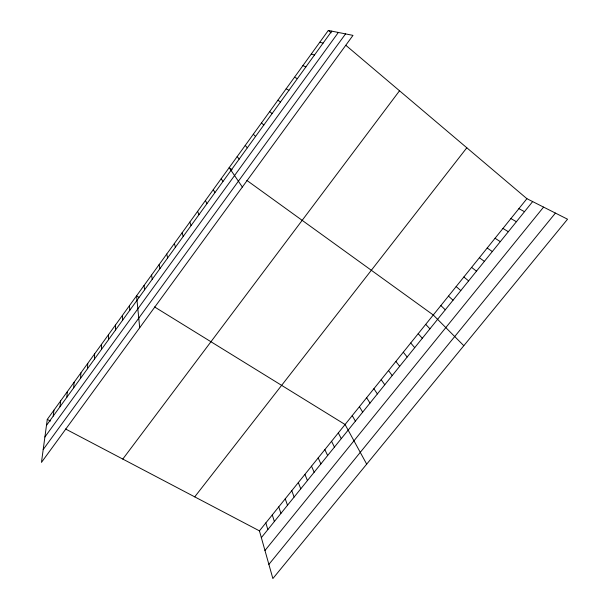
<?xml version="1.0" encoding="UTF-8"?>
<svg xmlns="http://www.w3.org/2000/svg" width="609" height="609" viewBox="0 0 609 609"><rect width="100%" height="100%" fill="white"/><g stroke="black" fill="none" stroke-linecap="round" stroke-linejoin="round"><path stroke-width="0.91" d="M101.452 349.452L101.513 344.329M94.456 359.12L94.616 353.882M87.49 368.742L87.749 363.383M80.563 378.318L80.921 372.837M73.674 387.842L74.123 382.239M66.815 397.319L67.363 391.595M60.002 406.743L60.634 400.905M53.211 416.122L53.942 410.169M47.281 419.388L41.458 462.406L352.992 35.383L328.312 30.45L47.281 419.388L50.471 421.063M46.459 425.447L331.76 31.135M44.899 436.996L338.353 32.452M43.201 449.541L345.554 33.891M122.797 459.072L399.527 90.779M194.72 496.86L466.814 147.781M259.434 530.865L526.914 198.686L567.542 219.21L272.87 578.55L259.434 530.865L65.536 428.98M261.345 537.648L532.654 201.587M264.968 550.506L543.571 207.106M268.881 564.398L555.416 213.089M319.786 42.249L323.09 43.117M311.306 53.98L314.472 55.031M302.879 65.643L305.908 66.868M294.505 77.244L297.39 78.637M518.891 208.651L524.501 211.681M286.169 88.769L288.925 90.338M510.905 218.57L516.402 221.722M502.965 228.436L508.332 231.717M138.913 297.291L136.561 295.829L139.705 327.733M154.557 306.936L345.075 424.511L366.687 464.142M495.056 238.248L500.309 241.651M277.887 100.234L280.505 101.969M487.2 248.015L492.331 251.54M232.059 169.728L229.182 167.642L242.344 187.047M246.858 180.409L433.265 314.99L463.814 345.699M479.374 257.729L484.391 261.375M269.658 111.63L272.139 113.54M471.594 267.389L476.489 271.157M463.852 277.004L468.633 280.894M328.312 30.45L331.129 32.833M345.821 45.287L526.914 198.686M456.149 286.573L460.807 290.577M261.467 122.965L263.819 125.035M448.483 296.096L453.035 300.214M440.855 305.566L445.293 309.798M253.329 134.231L255.552 136.469M425.714 324.369L429.931 328.83M418.2 333.702L422.311 338.269M245.229 145.429L247.33 147.835M410.725 342.981L414.721 347.663M403.287 352.223L407.177 357.011M395.88 361.411L399.671 366.313M237.183 156.566L239.154 159.132M388.519 370.561L392.196 375.57M381.188 379.666L384.766 384.774M373.896 388.725L377.367 393.939M366.641 397.738L370.006 403.059M359.417 406.705L362.682 412.126M221.219 178.658L222.94 181.535M352.23 415.627L355.397 421.154M213.31 189.612L214.908 192.642M338.307 432.915L341.284 438.64M331.57 441.289L334.448 447.105M324.856 449.617L327.65 455.524M205.439 200.506L206.915 203.688M318.18 457.907L320.882 463.906M311.534 466.167L314.145 472.257M304.919 474.381L307.438 480.562M197.613 211.331L198.968 214.665M298.334 482.564L300.762 488.829M291.78 490.702L294.117 497.058M189.833 222.102L191.074 225.581M285.248 498.809L287.501 505.249M278.755 506.878L280.916 513.41M272.284 514.909L274.362 521.525M182.099 232.805L183.218 236.444M265.844 522.903L267.838 529.609M174.402 243.455L175.407 247.239M166.752 254.052L167.635 257.972M159.139 264.58L159.916 268.645M151.572 275.055L152.235 279.265M144.044 285.476L144.599 289.815M129.473 305.634L129.816 310.247M122.432 315.378L122.668 320.121M115.421 325.084L115.558 329.949M108.455 334.729L108.486 339.723"/></g></svg>
